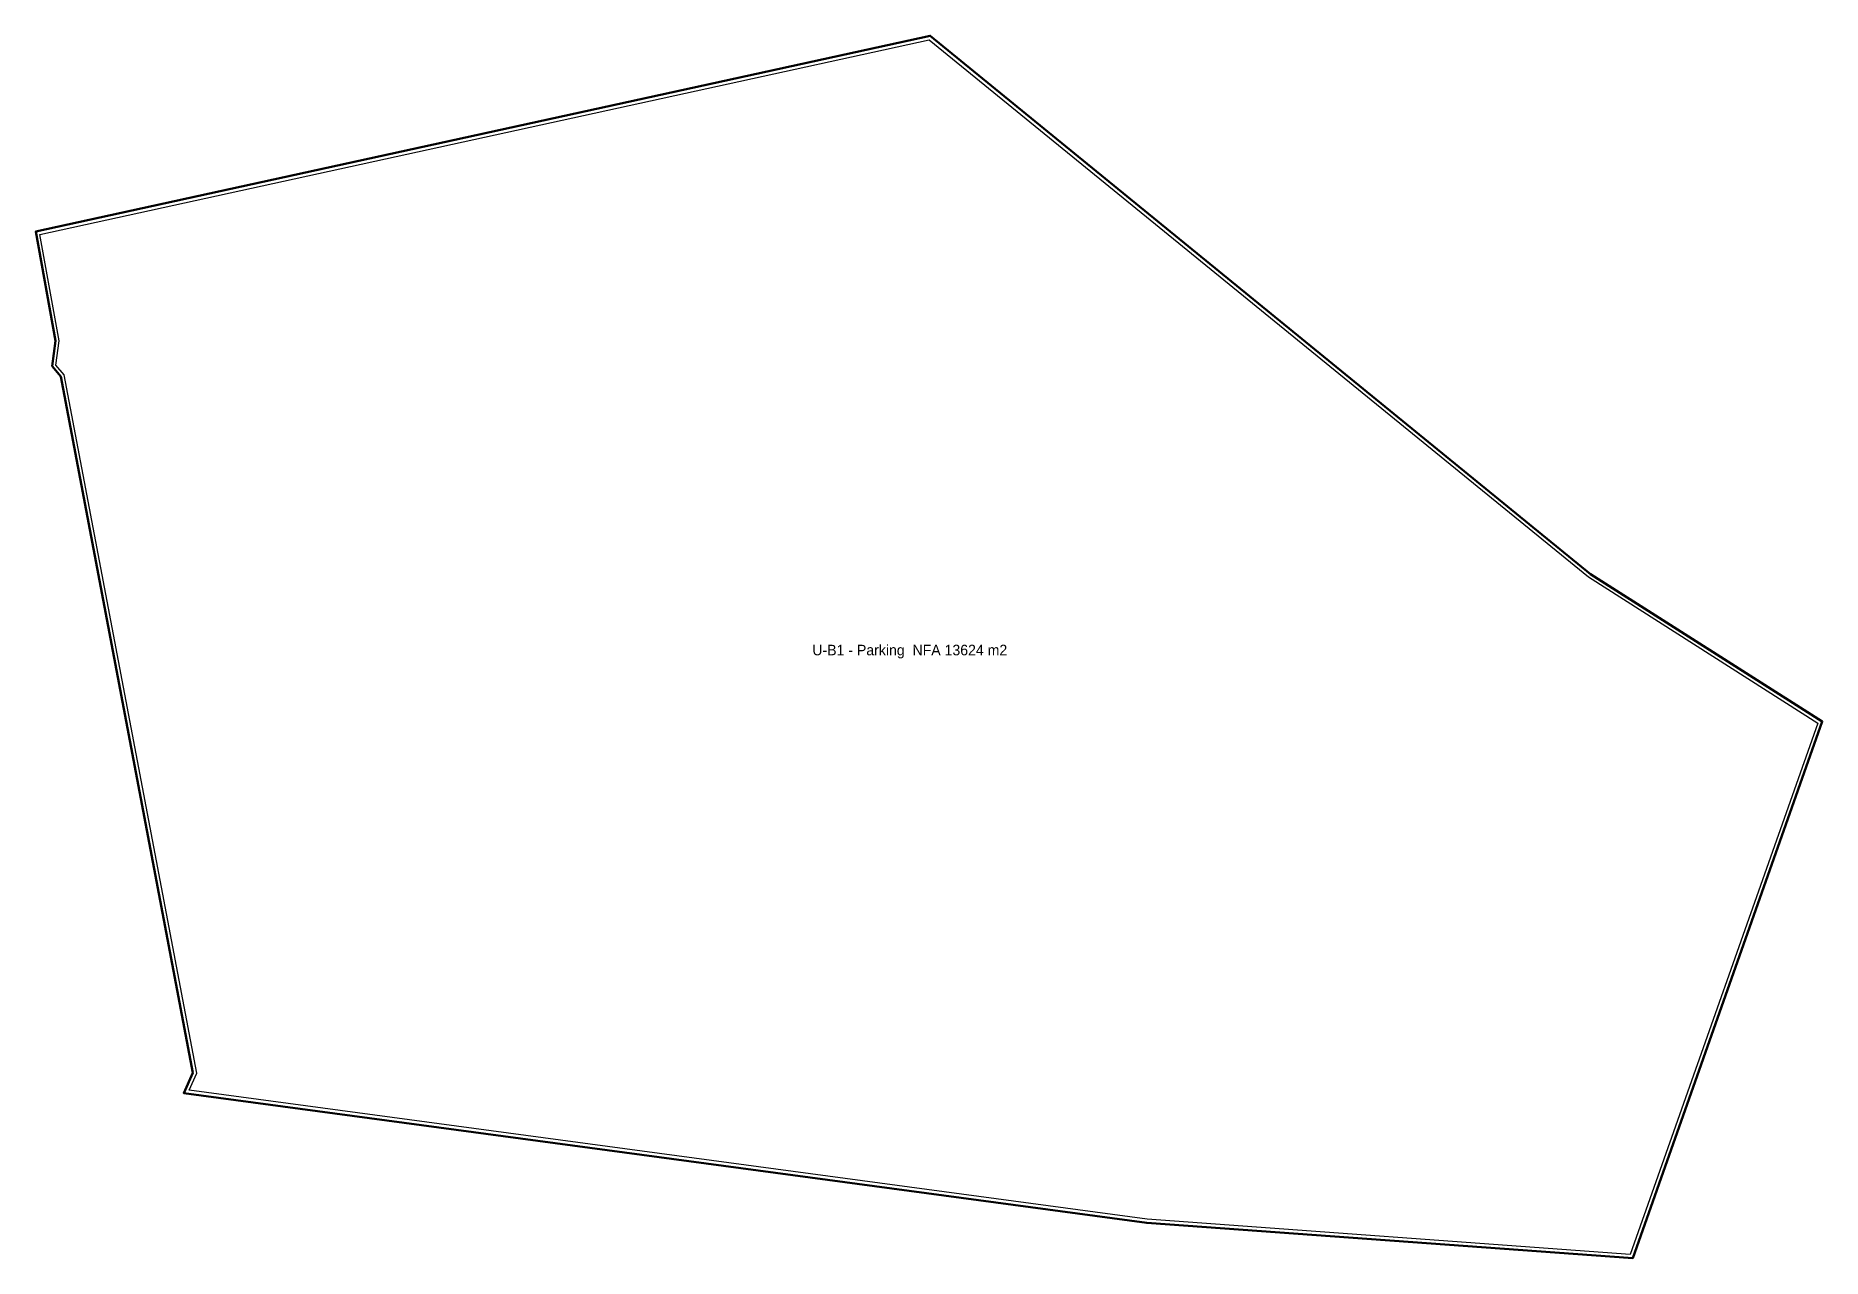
# Model space of a CAD drawing. Header units: metres. Extents: x -52 to 118, y -73 to 43.
import ezdxf
from ezdxf.enums import TextEntityAlignment as Align

# ---------------------------------------------------------------- set-up
doc = ezdxf.new("R2010")
doc.units = ezdxf.units.M
doc.layers.add('TEXT', color=250, linetype='Continuous')
doc.layers.add('WALL', color=7, linetype='Continuous')

msp = doc.modelspace()

# ---------------------------------------------------------------- linework, layer by layer
at = {"layer": 'WALL', "lineweight": 50}
msp.add_lwpolyline([(-49.78, 14.14), (-50.12, 11.75), (-49.3, 10.76), (-36.74, -55.39), (-37.61, -57.3), (53.85, -69.64), (100, -73), (118, -22), (96, -8), (33.28, 43.14), (-51.67, 24.54)], close=True, dxfattribs=at)
at = {"layer": 'WALL'}
msp.add_lwpolyline([(-49.43, 14.15), (-51.27, 24.27), (33.19, 42.76), (95.79, -8.28), (117.58, -22.15), (99.76, -72.63), (53.89, -69.29), (-37.1, -57.02), (-36.38, -55.43), (-48.97, 10.91), (-49.75, 11.85), (-49.43, 14.15)], close=True, dxfattribs=at)

# ---------------------------------------------------------------- texts
at = {"layer": 'TEXT'}
msp.add_text('U-B1 - Parking  NFA 13624 m2', height=1, dxfattribs=at).set_placement((31.34, -15.22), align=Align.MIDDLE_CENTER)

doc.saveas('drawing.dxf')
